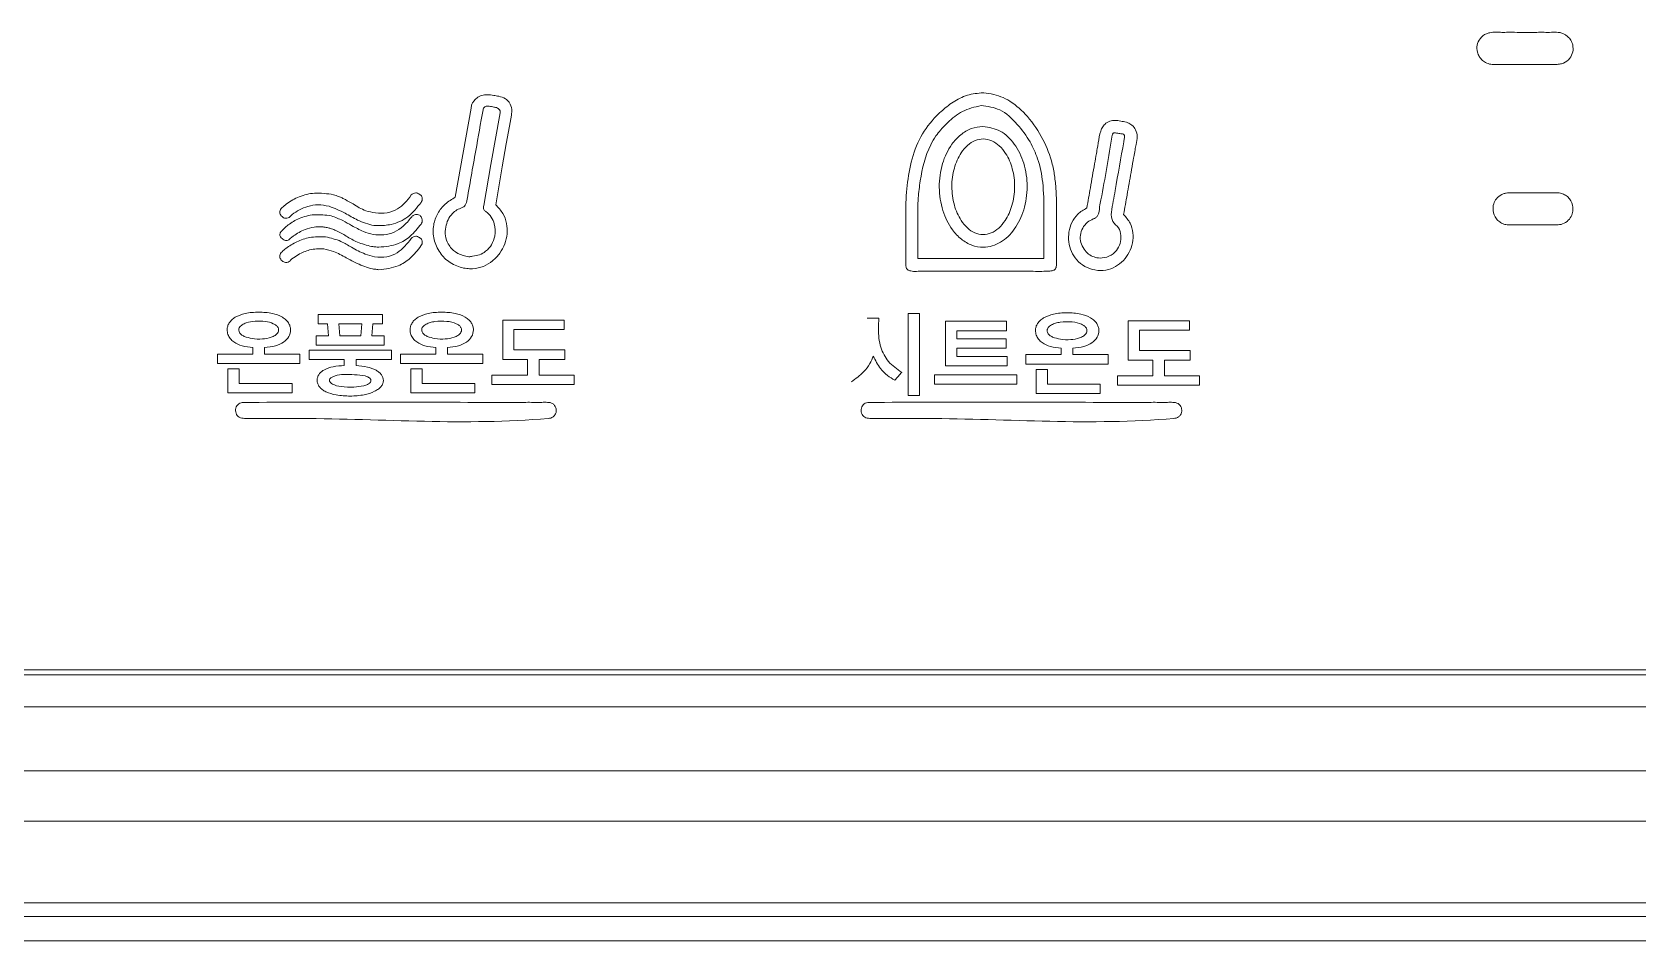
# Model space of a CAD drawing. Extents: x -1671 to 824, y 68 to 2359.
# Drawn here: x -766.7 to -716.7, y 946.9 to 975.2 of the extents above; entities that cross this region are included whole.
import ezdxf

# ---------------------------------------------------------------- set-up
doc = ezdxf.new("R2010")
doc.units = 0
doc.header["$LTSCALE"] = 20
doc.header["$MEASUREMENT"] = 0
doc.layers.get('0').update_dxf_attribs({"linetype": 'CONTINUOUS'})

msp = doc.modelspace()

# ---------------------------------------------------------------- linework, layer by layer
at = {"color": 7, "linetype": 'Continuous', "lineweight": 15}
for p, q in [((-753.556, 970.088), (-753.066, 972.859)), ((-735.207, 968.174), (-739.139, 968.174)), ((-757.834, 966.428), (-755.83, 966.428)), ((-757.834, 966.139), (-757.834, 966.428)), ((-755.83, 966.428), (-755.83, 966.139)), ((-752.076, 966.26), (-750.165, 966.26)), ((-752.076, 965.031), (-752.076, 966.26)), ((-750.165, 966.26), (-750.165, 965.963)), ((-740.717, 966.323), (-740.351, 966.323)), ((-739.439, 966.468), (-739.088, 966.468)), ((-739.439, 963.912), (-739.439, 966.468)), ((-739.088, 966.468), (-739.088, 963.912)), ((-738.272, 966.22), (-736.37, 966.22)), ((-738.272, 964.829), (-738.272, 966.22)), ((-736.37, 966.22), (-736.37, 965.925)), ((-732.578, 966.24), (-730.667, 966.24)), ((-732.578, 965.011), (-732.578, 966.24)), ((-730.667, 966.24), (-730.667, 965.942)), ((-757.892, 965.769), (-757.505, 965.769)), ((-757.892, 965.48), (-757.892, 965.769)), ((-757.54, 966.139), (-757.834, 966.139)), ((-757.505, 965.769), (-757.54, 966.139)), ((-757.19, 966.139), (-756.475, 966.139)), ((-757.158, 965.769), (-757.19, 966.139)), ((-756.507, 965.769), (-757.158, 965.769)), ((-756.475, 966.139), (-756.507, 965.769)), ((-756.126, 966.139), (-756.159, 965.769)), ((-756.159, 965.769), (-755.773, 965.769)), ((-755.83, 966.139), (-756.126, 966.139)), ((-755.773, 965.769), (-755.773, 965.48)), ((-751.727, 965.963), (-751.727, 965.326)), ((-750.165, 965.963), (-751.727, 965.963)), ((-737.921, 965.925), (-737.921, 965.669)), ((-736.37, 965.925), (-737.921, 965.925)), ((-737.921, 965.669), (-736.384, 965.669)), ((-736.384, 965.669), (-736.384, 965.38)), ((-732.23, 965.942), (-732.23, 965.306)), ((-730.667, 965.942), (-732.23, 965.942)), ((-760.967, 965.201), (-759.865, 965.201)), ((-760.967, 964.903), (-760.967, 965.201)), ((-759.865, 965.201), (-759.865, 965.402)), ((-759.505, 965.402), (-759.505, 965.201)), ((-759.505, 965.201), (-758.4, 965.201)), ((-758.4, 965.201), (-758.4, 964.903)), ((-758.116, 965.317), (-755.548, 965.317)), ((-758.116, 965.025), (-758.116, 965.317)), ((-755.773, 965.48), (-757.892, 965.48)), ((-755.548, 965.317), (-755.548, 965.025)), ((-755.265, 965.201), (-754.163, 965.201)), ((-755.265, 964.903), (-755.265, 965.201)), ((-754.163, 965.201), (-754.163, 965.402)), ((-753.803, 965.402), (-753.803, 965.201)), ((-753.803, 965.201), (-752.697, 965.201)), ((-752.697, 965.201), (-752.697, 964.903)), ((-751.727, 965.326), (-750.142, 965.326)), ((-750.142, 965.326), (-750.142, 965.031)), ((-737.921, 965.38), (-737.921, 965.124)), ((-736.384, 965.38), (-737.921, 965.38)), ((-735.768, 965.181), (-734.666, 965.181)), ((-735.768, 964.883), (-735.768, 965.181)), ((-734.666, 965.181), (-734.666, 965.382)), ((-734.305, 965.382), (-734.305, 965.181)), ((-734.305, 965.181), (-733.2, 965.181)), ((-733.2, 965.181), (-733.2, 964.883)), ((-732.23, 965.306), (-730.645, 965.306)), ((-730.645, 965.306), (-730.645, 965.011)), ((-758.4, 964.903), (-760.967, 964.903)), ((-760.644, 963.988), (-760.644, 964.738)), ((-760.644, 964.738), (-760.291, 964.738)), ((-760.291, 964.738), (-760.291, 964.284)), ((-757.017, 965.025), (-758.116, 965.025)), ((-757.017, 964.844), (-757.017, 965.025)), ((-756.648, 965.025), (-756.648, 964.844)), ((-755.548, 965.025), (-756.648, 965.025)), ((-752.697, 964.903), (-755.265, 964.903)), ((-754.941, 963.988), (-754.941, 964.738)), ((-754.941, 964.738), (-754.589, 964.738)), ((-754.589, 964.738), (-754.589, 964.284)), ((-751.306, 965.031), (-752.076, 965.031)), ((-751.306, 964.545), (-751.306, 965.031)), ((-750.946, 965.031), (-750.946, 964.545)), ((-750.142, 965.031), (-750.946, 965.031)), ((-736.353, 964.829), (-738.272, 964.829)), ((-737.921, 965.124), (-736.353, 965.124)), ((-736.353, 965.124), (-736.353, 964.829)), ((-733.2, 964.883), (-735.768, 964.883)), ((-735.444, 963.968), (-735.444, 964.718)), ((-735.444, 964.718), (-735.092, 964.718)), ((-735.092, 964.718), (-735.092, 964.264)), ((-731.809, 965.011), (-732.578, 965.011)), ((-731.809, 964.525), (-731.809, 965.011)), ((-730.645, 965.011), (-731.448, 965.011)), ((-731.448, 965.011), (-731.448, 964.525)), ((-760.291, 964.284), (-758.647, 964.284)), ((-758.647, 964.284), (-758.647, 963.988)), ((-754.589, 964.284), (-752.945, 964.284)), ((-752.945, 964.284), (-752.945, 963.988)), ((-752.414, 964.545), (-751.306, 964.545)), ((-752.414, 964.25), (-752.414, 964.545)), ((-749.85, 964.25), (-752.414, 964.25)), ((-750.946, 964.545), (-749.85, 964.545)), ((-749.85, 964.545), (-749.85, 964.25)), ((-738.619, 964.553), (-736.052, 964.553)), ((-738.619, 964.258), (-738.619, 964.553)), ((-736.052, 964.258), (-738.619, 964.258)), ((-736.052, 964.553), (-736.052, 964.258)), ((-735.092, 964.264), (-733.448, 964.264)), ((-733.448, 964.264), (-733.448, 963.968)), ((-732.916, 964.525), (-731.809, 964.525)), ((-732.916, 964.23), (-732.916, 964.525)), ((-730.352, 964.23), (-732.916, 964.23)), ((-731.448, 964.525), (-730.352, 964.525)), ((-730.352, 964.525), (-730.352, 964.23)), ((-758.647, 963.988), (-760.644, 963.988)), ((-752.945, 963.988), (-754.941, 963.988)), ((-739.088, 963.912), (-739.439, 963.912)), ((-733.448, 963.968), (-735.444, 963.968)), ((-680.693, 955.358), (-884.693, 955.358)), ((-680.601, 955.208), (-884.601, 955.208)), ((-884.601, 954.208), (-680.601, 954.208)), ((-680.601, 952.208), (-884.601, 952.208)), ((-686.219, 950.64), (-878.983, 950.64)), ((-879.045, 948.095), (-686.157, 948.095)), ((-686.157, 947.669), (-879.045, 947.669)), ((-883.688, 946.914), (-681.514, 946.914)), ((-883.688, 946.914), (-681.514, 946.914))]:
    msp.add_line(p, q, dxfattribs=at)
at = {"color": 7, "linetype": 'Continuous', "lineweight": 15, "flags": 128}
for points in [[(-752.158, 972.72), (-752.445, 971.102), (-752.67, 969.831)], [(-751.809, 972.648), (-751.869, 972.305), (-751.966, 971.749), (-752.091, 971.034), (-752.297, 969.853)]]:
    msp.add_lwpolyline(points, dxfattribs=at)
at = {"color": 7, "linetype": 'Continuous', "lineweight": 15}
for points, knots in [([(-719.209, 974.225), (-719.234, 974.225), (-719.286, 974.225), (-719.394, 974.225), (-719.592, 974.225), (-719.993, 974.225), (-720.413, 974.226), (-720.794, 974.224), (-721.016, 974.228), (-721.22, 974.214), (-721.4, 974.253), (-721.538, 974.343), (-721.64, 974.464), (-721.711, 974.626), (-721.716, 974.831), (-721.618, 975.044), (-721.46, 975.174), (-721.313, 975.215), (-721.166, 975.232), (-720.993, 975.223), (-720.738, 975.226), (-720.361, 975.224), (-719.97, 975.224), (-719.616, 975.226), (-719.393, 975.222), (-719.206, 975.234), (-719.062, 975.207), (-718.962, 975.161), (-718.864, 975.088), (-718.775, 974.98), (-718.707, 974.815), (-718.705, 974.611), (-718.807, 974.399), (-718.971, 974.269), (-719.118, 974.233), (-719.185, 974.227), (-719.209, 974.225)], [0, 0, 0, 0, 0.010542, 0.02166, 0.045782, 0.094031, 0.190527, 0.222693, 0.254859, 0.284058, 0.308805, 0.330614, 0.352476, 0.374367, 0.404399, 0.435561, 0.470451, 0.486205, 0.499364, 0.532603, 0.559233, 0.606787, 0.691704, 0.72387, 0.756035, 0.785817, 0.802634, 0.817213, 0.831784, 0.853646, 0.875542, 0.905671, 0.936827, 0.971752, 0.989623, 1, 1, 1, 1]), ([(-753.066, 972.859), (-753.06, 972.902), (-753.049, 972.977), (-752.981, 973.083), (-752.89, 973.188), (-752.735, 973.273), (-752.548, 973.288), (-752.37, 973.264), (-752.255, 973.241), (-752.203, 973.231)], [0, 0, 0, 0, 0.120734, 0.205196, 0.341896, 0.50585, 0.675656, 0.853303, 1, 1, 1, 1]), ([(-752.203, 973.231), (-752.13, 973.212), (-752.003, 973.18), (-751.915, 973.085), (-751.878, 973.045)], [0, 0, 0, 0, 0.581768, 1, 1, 1, 1]), ([(-737.164, 973.335), (-737.164, 973.335), (-737.058, 973.339), (-736.847, 973.314), (-736.543, 973.23), (-736.139, 973.022), (-735.67, 972.583), (-735.217, 971.913), (-734.962, 971.253), (-734.861, 970.705), (-734.831, 970.355), (-734.818, 970.071), (-734.813, 969.793), (-734.812, 969.518), (-734.814, 969.237), (-734.815, 969.06), (-734.815, 968.922), (-734.815, 968.823), (-734.815, 968.726), (-734.815, 968.5), (-734.816, 968.272), (-734.815, 968.047), (-734.816, 967.962), (-734.825, 967.908), (-734.837, 967.871), (-734.852, 967.844), (-734.877, 967.823), (-734.911, 967.807), (-734.986, 967.788), (-735.126, 967.782), (-735.348, 967.772), (-735.688, 967.782), (-736.285, 967.783), (-737.205, 967.782), (-738.15, 967.782), (-738.839, 967.783), (-739.165, 967.777), (-739.335, 967.774), (-739.444, 967.815), (-739.49, 967.867), (-739.514, 967.937), (-739.512, 968.019), (-739.512, 968.161), (-739.512, 968.333), (-739.512, 968.619), (-739.511, 968.961), (-739.517, 969.524), (-739.508, 970.231), (-739.387, 971.081), (-739.136, 971.888), (-738.716, 972.478), (-738.283, 972.881), (-737.953, 973.115), (-737.654, 973.25), (-737.414, 973.315), (-737.248, 973.328), (-737.164, 973.335)], [0, 0, 0, 0, 0.00004, 0.017694, 0.035298, 0.052722, 0.093306, 0.141332, 0.187241, 0.210662, 0.234531, 0.246118, 0.258256, 0.281064, 0.292256, 0.30542, 0.310646, 0.315346, 0.322073, 0.32683, 0.353322, 0.360197, 0.364555, 0.367585, 0.369295, 0.371086, 0.372666, 0.374652, 0.377258, 0.385641, 0.398078, 0.414433, 0.442663, 0.498091, 0.568637, 0.601107, 0.613455, 0.623379, 0.629399, 0.632151, 0.634782, 0.641456, 0.645891, 0.658543, 0.670334, 0.693696, 0.715876, 0.76478, 0.811881, 0.859504, 0.904851, 0.931223, 0.958523, 0.972176, 0.985975, 1, 1, 1, 1]), ([(-753.205, 969.925), (-753.109, 970.464), (-752.94, 971.426), (-752.768, 972.389), (-752.693, 972.812)], [0, 0, 0, 0, 0.5600253, 1, 1, 1, 1]), ([(-752.693, 972.812), (-752.69, 972.831), (-752.684, 972.868), (-752.641, 972.905), (-752.593, 972.925), (-752.559, 972.927), (-752.542, 972.928)], [0, 0, 0, 0, 0.25952, 0.523039, 0.751154, 1, 1, 1, 1]), ([(-752.542, 972.928), (-752.49, 972.92), (-752.401, 972.905), (-752.313, 972.889), (-752.275, 972.882)], [0, 0, 0, 0, 0.575446, 1, 1, 1, 1]), ([(-752.275, 972.882), (-752.255, 972.871), (-752.22, 972.852), (-752.192, 972.825), (-752.179, 972.812)], [0, 0, 0, 0, 0.5604564, 1, 1, 1, 1]), ([(-752.179, 972.812), (-752.174, 972.805), (-752.164, 972.788), (-752.159, 972.756), (-752.158, 972.733), (-752.158, 972.72)], [0, 0, 0, 0, 0.284222, 0.589649, 1, 1, 1, 1]), ([(-751.878, 973.045), (-751.839, 972.972), (-751.773, 972.845), (-751.799, 972.706), (-751.809, 972.648)], [0, 0, 0, 0, 0.579215, 1, 1, 1, 1]), ([(-739.139, 968.174), (-739.139, 968.47), (-739.139, 968.895), (-739.139, 969.378), (-739.139, 969.59), (-739.139, 969.692), (-739.139, 969.749), (-739.138, 969.805), (-739.134, 969.907), (-739.118, 970.175), (-739.044, 970.805), (-738.887, 971.478), (-738.595, 971.977), (-738.411, 972.205), (-738.151, 972.477), (-737.754, 972.805), (-737.364, 972.897), (-737.164, 972.944)], [0, 0, 0, 0, 0.156655, 0.225584, 0.255912, 0.269257, 0.279742, 0.28624, 0.298573, 0.333954, 0.428392, 0.635505, 0.692762, 0.733304, 0.79063, 0.892558, 1, 1, 1, 1]), ([(-737.164, 972.944), (-736.964, 972.916), (-736.523, 972.856), (-736.027, 972.373), (-735.639, 971.851), (-735.361, 971.234), (-735.214, 970.493), (-735.205, 969.69), (-735.207, 968.9), (-735.207, 968.416), (-735.207, 968.174)], [0, 0, 0, 0, 0.1044777, 0.2293199, 0.3485831, 0.4494498, 0.5829813, 0.7445216, 0.8722607, 1, 1, 1, 1]), ([(-737.108, 972.293), (-736.92, 972.262), (-736.532, 972.196), (-736.085, 971.74), (-735.794, 971.135), (-735.695, 970.418), (-735.797, 969.703), (-736.085, 969.091), (-736.524, 968.651), (-737.03, 968.494), (-737.465, 968.572), (-737.798, 968.771), (-738.129, 969.128), (-738.395, 969.682), (-738.503, 970.399), (-738.408, 971.12), (-738.147, 971.681), (-737.817, 972.04), (-737.482, 972.251), (-737.231, 972.28), (-737.108, 972.293)], [0, 0, 0, 0, 0.0546717, 0.1129337, 0.1779903, 0.2499939, 0.3220192, 0.3871796, 0.4453416, 0.4994813, 0.5352377, 0.5719626, 0.6114399, 0.6766761, 0.7489606, 0.8215616, 0.8870679, 0.926815, 0.9638922, 1, 1, 1, 1]), ([(-733.869, 969.752), (-733.832, 969.96), (-733.752, 970.417), (-733.652, 970.984), (-733.577, 971.408), (-733.539, 971.626), (-733.499, 971.859), (-733.472, 972.079), (-733.38, 972.287), (-733.27, 972.405), (-733.118, 972.474), (-732.941, 972.487), (-732.77, 972.448), (-732.597, 972.422), (-732.45, 972.328), (-732.326, 972.184), (-732.287, 971.962), (-732.328, 971.754), (-732.371, 971.542), (-732.399, 971.377), (-732.441, 971.142), (-732.509, 970.751), (-732.608, 970.191), (-732.686, 969.755), (-732.722, 969.55)], [0, 0, 0, 0, 0.098451, 0.215962, 0.267641, 0.298744, 0.319215, 0.377469, 0.400944, 0.423739, 0.451073, 0.476674, 0.504603, 0.532831, 0.556788, 0.58462, 0.618432, 0.657199, 0.683016, 0.718794, 0.735189, 0.794153, 0.903389, 1, 1, 1, 1]), ([(-737.108, 968.92), (-737.194, 968.932), (-737.373, 968.956), (-737.607, 969.127), (-737.841, 969.414), (-738.027, 969.855), (-738.103, 970.418), (-738.03, 970.982), (-737.841, 971.421), (-737.603, 971.707), (-737.363, 971.867), (-737.092, 971.922), (-736.822, 971.856), (-736.582, 971.691), (-736.347, 971.4), (-736.162, 970.96), (-736.095, 970.399), (-736.174, 969.841), (-736.364, 969.406), (-736.6, 969.123), (-736.838, 968.954), (-737.02, 968.931), (-737.108, 968.92)], [0, 0, 0, 0, 0.0331011, 0.0685295, 0.1080188, 0.1749587, 0.2496879, 0.3243881, 0.3911703, 0.4306473, 0.4662471, 0.4998386, 0.5341018, 0.5702336, 0.6099626, 0.6766902, 0.7510212, 0.8249394, 0.8912548, 0.9305904, 0.9662312, 1, 1, 1, 1]), ([(-733.956, 968.465), (-733.995, 968.533), (-734.071, 968.669), (-734.08, 968.907), (-734.009, 969.129), (-733.868, 969.312), (-733.71, 969.394), (-733.591, 969.439), (-733.489, 969.56), (-733.478, 969.771), (-733.31, 970.6), (-733.187, 971.349), (-733.075, 972.024)], [0, 0, 0, 0, 0.0607617, 0.1195893, 0.1786131, 0.2394545, 0.2935468, 0.3147866, 0.3372273, 0.4118706, 0.4701358, 1, 1, 1, 1]), ([(-732.977, 972.093), (-732.931, 972.083), (-732.849, 972.065), (-732.752, 972.065), (-732.708, 972.031), (-732.694, 972.005), (-732.689, 971.974), (-732.701, 971.91), (-732.795, 971.352), (-732.922, 970.693), (-733.038, 969.957), (-733.118, 969.644), (-733.099, 969.316), (-732.857, 969.152), (-732.799, 968.893), (-732.818, 968.644), (-732.942, 968.404), (-733.167, 968.229), (-733.428, 968.177), (-733.648, 968.218), (-733.827, 968.309), (-733.912, 968.412), (-733.956, 968.465)], [0, 0, 0, 0, 0.02781, 0.048451, 0.053504, 0.058929, 0.064994, 0.071507, 0.096254, 0.39325, 0.459244, 0.525231, 0.582939, 0.632662, 0.680748, 0.728388, 0.775402, 0.832361, 0.887017, 0.923547, 0.960766, 1, 1, 1, 1]), ([(-733.075, 972.024), (-733.073, 972.034), (-733.069, 972.051), (-733.055, 972.072), (-733.034, 972.086), (-733.008, 972.093), (-732.988, 972.093), (-732.977, 972.093)], [0, 0, 0, 0, 0.218404, 0.393897, 0.554597, 0.758808, 1, 1, 1, 1]), ([(-758.959, 969.762), (-758.913, 969.802), (-758.751, 969.941), (-758.418, 970.124), (-757.911, 970.251), (-757.551, 970.196), (-757.353, 970.166)], [0, 0, 0, 0, 0.106718, 0.37126, 0.654992, 1, 1, 1, 1]), ([(-757.353, 970.166), (-757.299, 970.148), (-757.208, 970.119), (-757.087, 970.064), (-756.937, 969.987), (-756.824, 969.923), (-756.745, 969.878)], [0, 0, 0, 0, 0.2540619, 0.4237434, 0.5931955, 1, 1, 1, 1]), ([(-754.93, 970.158), (-754.909, 970.175), (-754.869, 970.209), (-754.797, 970.226), (-754.729, 970.215), (-754.693, 970.192), (-754.674, 970.179)], [0, 0, 0, 0, 0.286908, 0.55098, 0.762546, 1, 1, 1, 1]), ([(-754.674, 970.179), (-754.658, 970.17), (-754.627, 970.151), (-754.597, 970.104), (-754.584, 970.048), (-754.59, 969.984), (-754.614, 969.945), (-754.626, 969.925)], [0, 0, 0, 0, 0.187608, 0.365477, 0.543736, 0.762711, 1, 1, 1, 1]), ([(-719.209, 969.225), (-719.23, 969.225), (-719.275, 969.225), (-719.367, 969.225), (-719.537, 969.225), (-719.879, 969.224), (-720.263, 969.227), (-720.603, 969.222), (-720.798, 969.224), (-720.941, 969.274), (-721.057, 969.356), (-721.169, 969.506), (-721.223, 969.709), (-721.182, 969.927), (-721.068, 970.092), (-720.926, 970.187), (-720.798, 970.218), (-720.673, 970.23), (-720.524, 970.224), (-720.307, 970.226), (-719.985, 970.225), (-719.626, 970.223), (-719.309, 970.229), (-719.114, 970.225), (-718.971, 970.172), (-718.857, 970.089), (-718.747, 969.938), (-718.695, 969.734), (-718.74, 969.517), (-718.856, 969.353), (-719, 969.26), (-719.127, 969.231), (-719.184, 969.227), (-719.209, 969.225)], [0, 0, 0, 0, 0.010333, 0.02159, 0.04555, 0.093469, 0.189301, 0.233707, 0.260798, 0.28424, 0.306878, 0.329425, 0.374805, 0.404932, 0.435632, 0.470694, 0.486199, 0.499433, 0.532485, 0.558933, 0.606162, 0.690491, 0.734649, 0.761973, 0.785381, 0.807986, 0.830548, 0.875919, 0.906042, 0.936791, 0.971868, 0.987591, 1, 1, 1, 1]), ([(-758.959, 969.482), (-758.974, 969.496), (-759.004, 969.524), (-759.026, 969.582), (-759.029, 969.645), (-759.01, 969.712), (-758.976, 969.745), (-758.959, 969.762)], [0, 0, 0, 0, 0.194107, 0.379503, 0.56267, 0.778488, 1, 1, 1, 1]), ([(-757.491, 969.806), (-757.607, 969.829), (-757.828, 969.873), (-758.145, 969.812), (-758.413, 969.701), (-758.588, 969.589), (-758.678, 969.512), (-758.698, 969.491), (-758.702, 969.484), (-758.703, 969.482), (-758.703, 969.482)], [0, 0, 0, 0, 0.268331, 0.510597, 0.724338, 0.931938, 0.982726, 0.995006, 0.998014, 1, 1, 1, 1]), ([(-756.094, 969.202), (-756.267, 969.25), (-756.585, 969.338), (-757.014, 969.619), (-757.323, 969.74), (-757.491, 969.806)], [0, 0, 0, 0, 0.350812, 0.644113, 1, 1, 1, 1]), ([(-756.745, 969.878), (-756.615, 969.797), (-756.399, 969.662), (-756.149, 969.617), (-756.048, 969.599)], [0, 0, 0, 0, 0.598053, 1, 1, 1, 1]), ([(-754.626, 969.925), (-754.751, 969.762), (-754.993, 969.447), (-755.437, 969.254), (-755.747, 969.207), (-755.884, 969.2), (-755.993, 969.203), (-756.049, 969.202), (-756.094, 969.202)], [0, 0, 0, 0, 0.353723, 0.684138, 0.808989, 0.902703, 0.921631, 1, 1, 1, 1]), ([(-756.048, 969.599), (-755.925, 969.591), (-755.685, 969.574), (-755.365, 969.706), (-755.114, 969.907), (-754.993, 970.071), (-754.93, 970.158)], [0, 0, 0, 0, 0.276781, 0.539791, 0.758302, 1, 1, 1, 1]), ([(-753.299, 967.876), (-753.444, 967.923), (-753.732, 968.016), (-754.055, 968.349), (-754.249, 968.764), (-754.262, 969.205), (-754.118, 969.588), (-753.885, 969.895), (-753.666, 970.023), (-753.556, 970.088)], [0, 0, 0, 0, 0.153047, 0.305756, 0.458712, 0.614068, 0.742387, 0.870775, 1, 1, 1, 1]), ([(-753.857, 969.156), (-753.837, 969.233), (-753.797, 969.387), (-753.666, 969.567), (-753.514, 969.698), (-753.402, 969.741), (-753.347, 969.762)], [0, 0, 0, 0, 0.285929, 0.570181, 0.788195, 1, 1, 1, 1]), ([(-753.347, 969.762), (-753.328, 969.77), (-753.29, 969.787), (-753.239, 969.844), (-753.218, 969.894), (-753.205, 969.925)], [0, 0, 0, 0, 0.276358, 0.553541, 1, 1, 1, 1]), ([(-752.297, 969.853), (-752.217, 969.766), (-752.061, 969.598), (-751.947, 969.274), (-751.93, 968.946), (-752.004, 968.627), (-752.157, 968.335), (-752.384, 968.092), (-752.677, 967.91), (-752.903, 967.871), (-753.019, 967.851)], [0, 0, 0, 0, 0.132139, 0.255709, 0.376809, 0.49811, 0.62017, 0.743123, 0.86836, 1, 1, 1, 1]), ([(-752.67, 969.831), (-752.674, 969.81), (-752.683, 969.769), (-752.67, 969.712), (-752.642, 969.667), (-752.614, 969.652), (-752.6, 969.645)], [0, 0, 0, 0, 0.285668, 0.57037, 0.785167, 1, 1, 1, 1]), ([(-732.722, 969.55), (-732.647, 969.463), (-732.502, 969.296), (-732.415, 968.976), (-732.43, 968.66), (-732.536, 968.363), (-732.719, 968.106), (-732.969, 967.91), (-733.279, 967.798), (-733.618, 967.801), (-733.937, 967.912), (-734.191, 968.121), (-734.359, 968.389), (-734.443, 968.691), (-734.441, 969.005), (-734.348, 969.307), (-734.16, 969.581), (-733.968, 969.693), (-733.869, 969.752)], [0, 0, 0, 0, 0.066689, 0.128484, 0.189089, 0.249859, 0.310795, 0.371804, 0.433938, 0.500442, 0.566848, 0.62867, 0.689255, 0.749813, 0.810391, 0.871064, 0.933119, 1, 1, 1, 1]), ([(-758.959, 969.04), (-758.959, 969.041), (-758.958, 969.043), (-758.956, 969.048), (-758.949, 969.058), (-758.93, 969.082), (-758.871, 969.141), (-758.71, 969.274), (-758.408, 969.45), (-757.94, 969.574), (-757.602, 969.529), (-757.422, 969.505)], [0, 0, 0, 0, 0.0018644, 0.0043913, 0.0097477, 0.0234528, 0.0600801, 0.1572124, 0.3954267, 0.6798846, 1, 1, 1, 1]), ([(-758.703, 969.482), (-758.725, 969.465), (-758.768, 969.433), (-758.843, 969.427), (-758.91, 969.443), (-758.943, 969.469), (-758.959, 969.482)], [0, 0, 0, 0, 0.283668, 0.56019, 0.778096, 1, 1, 1, 1]), ([(-756.957, 968.877), (-757.063, 968.939), (-757.21, 969.025), (-757.401, 969.1), (-757.526, 969.136), (-757.642, 969.157), (-757.789, 969.168), (-757.99, 969.157), (-758.284, 969.081), (-758.519, 968.943), (-758.66, 968.837), (-758.692, 968.811), (-758.7, 968.806), (-758.702, 968.806), (-758.703, 968.805)], [0, 0, 0, 0, 0.193154, 0.269559, 0.325192, 0.399063, 0.456452, 0.559068, 0.716063, 0.933874, 0.985457, 0.996296, 0.998478, 1, 1, 1, 1]), ([(-757.422, 969.505), (-757.301, 969.46), (-757.081, 969.379), (-756.881, 969.256), (-756.791, 969.202)], [0, 0, 0, 0, 0.550384, 1, 1, 1, 1]), ([(-756.791, 969.202), (-756.729, 969.17), (-756.607, 969.108), (-756.388, 968.999), (-756.22, 968.951), (-756.118, 968.922)], [0, 0, 0, 0, 0.2849708, 0.5642564, 1, 1, 1, 1]), ([(-756.118, 968.922), (-756.008, 968.914), (-755.785, 968.897), (-755.456, 968.983), (-755.16, 969.178), (-755.01, 969.36), (-754.93, 969.458)], [0, 0, 0, 0, 0.240729, 0.485897, 0.725933, 1, 1, 1, 1]), ([(-754.626, 969.251), (-754.731, 969.116), (-754.926, 968.866), (-755.38, 968.581), (-755.734, 968.548), (-755.943, 968.529)], [0, 0, 0, 0, 0.327142, 0.6041, 1, 1, 1, 1]), ([(-754.93, 969.458), (-754.91, 969.481), (-754.873, 969.523), (-754.801, 969.553), (-754.732, 969.553), (-754.694, 969.537), (-754.674, 969.528)], [0, 0, 0, 0, 0.308585, 0.574596, 0.778959, 1, 1, 1, 1]), ([(-754.674, 969.528), (-754.651, 969.507), (-754.607, 969.466), (-754.583, 969.385), (-754.59, 969.309), (-754.614, 969.27), (-754.626, 969.251)], [0, 0, 0, 0, 0.295914, 0.567909, 0.778809, 1, 1, 1, 1]), ([(-752.6, 969.645), (-752.542, 969.589), (-752.427, 969.479), (-752.306, 969.212), (-752.315, 969.005), (-752.321, 968.876)], [0, 0, 0, 0, 0.282049, 0.554792, 1, 1, 1, 1]), ([(-758.959, 968.805), (-758.974, 968.819), (-759.002, 968.843), (-759.026, 968.89), (-759.029, 968.936), (-759.016, 968.976), (-758.993, 969.011), (-758.971, 969.03), (-758.959, 969.04)], [0, 0, 0, 0, 0.211669, 0.390707, 0.554986, 0.687799, 0.83379, 1, 1, 1, 1]), ([(-758.959, 968.386), (-758.919, 968.421), (-758.778, 968.544), (-758.495, 968.71), (-758.078, 968.863), (-757.772, 968.856), (-757.607, 968.852)], [0, 0, 0, 0, 0.108229, 0.37988, 0.666221, 1, 1, 1, 1]), ([(-758.703, 968.805), (-758.717, 968.79), (-758.742, 968.761), (-758.794, 968.738), (-758.851, 968.735), (-758.912, 968.755), (-758.943, 968.788), (-758.959, 968.805)], [0, 0, 0, 0, 0.200223, 0.381329, 0.555636, 0.766665, 1, 1, 1, 1]), ([(-757.607, 968.852), (-757.441, 968.814), (-757.152, 968.748), (-756.899, 968.593), (-756.791, 968.527)], [0, 0, 0, 0, 0.572568, 1, 1, 1, 1]), ([(-756.165, 968.551), (-756.316, 968.59), (-756.596, 968.661), (-756.844, 968.809), (-756.957, 968.877)], [0, 0, 0, 0, 0.541494, 1, 1, 1, 1]), ([(-756.072, 968.225), (-755.945, 968.217), (-755.701, 968.199), (-755.266, 968.377), (-755.061, 968.638), (-754.929, 968.805)], [0, 0, 0, 0, 0.278329, 0.536946, 1, 1, 1, 1]), ([(-754.929, 968.805), (-754.909, 968.823), (-754.869, 968.858), (-754.797, 968.875), (-754.729, 968.865), (-754.693, 968.841), (-754.674, 968.829)], [0, 0, 0, 0, 0.28676, 0.550507, 0.76224, 1, 1, 1, 1]), ([(-754.674, 968.829), (-754.658, 968.819), (-754.627, 968.8), (-754.597, 968.753), (-754.584, 968.697), (-754.59, 968.632), (-754.614, 968.593), (-754.627, 968.573)], [0, 0, 0, 0, 0.186546, 0.363843, 0.542111, 0.761719, 1, 1, 1, 1]), ([(-753.23, 968.247), (-753.341, 968.282), (-753.563, 968.351), (-753.778, 968.602), (-753.886, 968.882), (-753.867, 969.064), (-753.857, 969.156)], [0, 0, 0, 0, 0.282054, 0.558735, 0.776463, 1, 1, 1, 1]), ([(-752.321, 968.876), (-752.349, 968.783), (-752.405, 968.601), (-752.588, 968.404), (-752.798, 968.281), (-752.945, 968.259), (-753.019, 968.247)], [0, 0, 0, 0, 0.286111, 0.561295, 0.777401, 1, 1, 1, 1]), ([(-758.959, 968.108), (-758.974, 968.123), (-759.004, 968.15), (-759.026, 968.208), (-759.029, 968.271), (-759.01, 968.337), (-758.976, 968.37), (-758.959, 968.386)], [0, 0, 0, 0, 0.194314, 0.379422, 0.562224, 0.7779, 1, 1, 1, 1]), ([(-757.655, 968.481), (-757.805, 968.479), (-758.084, 968.476), (-758.414, 968.326), (-758.603, 968.202), (-758.682, 968.135), (-758.699, 968.116), (-758.702, 968.111), (-758.703, 968.109), (-758.703, 968.108)], [0, 0, 0, 0, 0.388617, 0.724635, 0.932384, 0.982721, 0.994931, 0.997957, 1, 1, 1, 1]), ([(-756.957, 968.201), (-757.087, 968.273), (-757.309, 968.395), (-757.554, 968.456), (-757.655, 968.481)], [0, 0, 0, 0, 0.587211, 1, 1, 1, 1]), ([(-756.141, 967.851), (-756.301, 967.902), (-756.585, 967.993), (-756.844, 968.138), (-756.957, 968.201)], [0, 0, 0, 0, 0.566541, 1, 1, 1, 1]), ([(-756.791, 968.527), (-756.653, 968.449), (-756.424, 968.322), (-756.171, 968.253), (-756.072, 968.225)], [0, 0, 0, 0, 0.6055698, 1, 1, 1, 1]), ([(-755.943, 968.529), (-755.973, 968.531), (-756.023, 968.535), (-756.097, 968.547), (-756.141, 968.549), (-756.165, 968.551)], [0, 0, 0, 0, 0.40361, 0.684255, 1, 1, 1, 1]), ([(-754.627, 968.573), (-754.733, 968.437), (-754.929, 968.186), (-755.378, 967.891), (-755.73, 967.852), (-755.936, 967.829)], [0, 0, 0, 0, 0.329252, 0.60942, 1, 1, 1, 1]), ([(-753.019, 968.247), (-753.059, 968.238), (-753.129, 968.221), (-753.199, 968.239), (-753.23, 968.247)], [0, 0, 0, 0, 0.55735, 1, 1, 1, 1]), ([(-758.703, 968.108), (-758.725, 968.092), (-758.768, 968.06), (-758.843, 968.053), (-758.91, 968.069), (-758.942, 968.095), (-758.959, 968.108)], [0, 0, 0, 0, 0.284587, 0.561389, 0.778911, 1, 1, 1, 1]), ([(-755.936, 967.829), (-755.981, 967.835), (-756.049, 967.845), (-756.118, 967.849), (-756.141, 967.851)], [0, 0, 0, 0, 0.668546, 1, 1, 1, 1]), ([(-753.019, 967.851), (-753.08, 967.855), (-753.173, 967.862), (-753.267, 967.873), (-753.299, 967.876)], [0, 0, 0, 0, 0.647579, 1, 1, 1, 1]), ([(-759.865, 965.402), (-759.98, 965.414), (-760.188, 965.436), (-760.431, 965.544), (-760.578, 965.676), (-760.653, 965.809), (-760.676, 965.945), (-760.658, 966.069), (-760.608, 966.176), (-760.526, 966.27), (-760.366, 966.386), (-760.079, 966.485), (-759.684, 966.516), (-759.288, 966.485), (-759, 966.389), (-758.839, 966.275), (-758.756, 966.18), (-758.705, 966.072), (-758.685, 965.921), (-758.733, 965.728), (-758.913, 965.549), (-759.181, 965.435), (-759.389, 965.414), (-759.505, 965.402)], [0, 0, 0, 0, 0.074266, 0.134359, 0.168513, 0.200043, 0.231579, 0.255661, 0.280132, 0.306459, 0.335848, 0.40701, 0.49885, 0.590799, 0.662053, 0.691474, 0.717903, 0.74267, 0.767383, 0.815182, 0.865199, 0.925428, 1, 1, 1, 1]), ([(-760.139, 965.75), (-760.17, 965.768), (-760.226, 965.799), (-760.287, 965.866), (-760.312, 965.944), (-760.292, 966.041), (-760.198, 966.119), (-760.032, 966.196), (-759.783, 966.232), (-759.497, 966.227), (-759.27, 966.174), (-759.141, 966.098), (-759.078, 966.03), (-759.057, 965.951), (-759.083, 965.856), (-759.173, 965.776), (-759.339, 965.698), (-759.586, 965.663), (-759.874, 965.66), (-760.058, 965.723), (-760.139, 965.75)], [0, 0, 0, 0, 0.036238, 0.065378, 0.090866, 0.116072, 0.161731, 0.208694, 0.303338, 0.413871, 0.500097, 0.537136, 0.566122, 0.591506, 0.616979, 0.662361, 0.708963, 0.803513, 0.913339, 1, 1, 1, 1]), ([(-754.163, 965.402), (-754.278, 965.414), (-754.485, 965.436), (-754.729, 965.544), (-754.875, 965.676), (-754.95, 965.809), (-754.973, 965.945), (-754.956, 966.069), (-754.905, 966.176), (-754.823, 966.27), (-754.663, 966.386), (-754.376, 966.485), (-753.981, 966.516), (-753.586, 966.485), (-753.298, 966.389), (-753.137, 966.275), (-753.054, 966.18), (-753.003, 966.072), (-752.983, 965.921), (-753.031, 965.728), (-753.211, 965.549), (-753.479, 965.435), (-753.687, 965.414), (-753.803, 965.402)], [0, 0, 0, 0, 0.074252, 0.134314, 0.168451, 0.19998, 0.23154, 0.255641, 0.280117, 0.306435, 0.335807, 0.406938, 0.498774, 0.590733, 0.661986, 0.691404, 0.717831, 0.742598, 0.767309, 0.815109, 0.865129, 0.925376, 1, 1, 1, 1]), ([(-754.436, 965.75), (-754.468, 965.768), (-754.524, 965.799), (-754.58, 965.861), (-754.602, 965.919), (-754.605, 965.963), (-754.596, 966.006), (-754.572, 966.049), (-754.527, 966.093), (-754.451, 966.141), (-754.339, 966.188), (-754.121, 966.23), (-753.843, 966.233), (-753.581, 966.182), (-753.438, 966.098), (-753.375, 966.03), (-753.355, 965.951), (-753.381, 965.856), (-753.471, 965.776), (-753.637, 965.698), (-753.883, 965.663), (-754.172, 965.66), (-754.355, 965.723), (-754.436, 965.75)], [0, 0, 0, 0, 0.0362299, 0.0655185, 0.0830578, 0.098516, 0.1096435, 0.1273963, 0.1481066, 0.1729688, 0.2181354, 0.2712591, 0.3983941, 0.5004695, 0.5374892, 0.5664337, 0.5918104, 0.6172773, 0.6626271, 0.7091752, 0.8036709, 0.9134099, 1, 1, 1, 1]), ([(-740.351, 966.323), (-740.358, 966.209), (-740.378, 965.904), (-740.328, 965.428), (-740.075, 964.931), (-739.787, 964.731), (-739.638, 964.628)], [0, 0, 0, 0, 0.174437, 0.469684, 0.725727, 1, 1, 1, 1]), ([(-734.666, 965.382), (-734.78, 965.394), (-734.988, 965.416), (-735.232, 965.524), (-735.378, 965.656), (-735.453, 965.789), (-735.476, 965.925), (-735.458, 966.049), (-735.408, 966.156), (-735.326, 966.25), (-735.166, 966.366), (-734.879, 966.464), (-734.484, 966.496), (-734.089, 966.465), (-733.801, 966.369), (-733.639, 966.255), (-733.557, 966.16), (-733.506, 966.052), (-733.486, 965.901), (-733.534, 965.708), (-733.714, 965.529), (-733.982, 965.415), (-734.19, 965.394), (-734.305, 965.382)], [0, 0, 0, 0, 0.0742876, 0.1343697, 0.1685129, 0.2000441, 0.2316044, 0.2557053, 0.2801795, 0.3064971, 0.3358713, 0.4070196, 0.4989092, 0.5908841, 0.662077, 0.6914607, 0.7178642, 0.7426262, 0.767354, 0.815175, 0.865174, 0.9253909, 1, 1, 1, 1]), ([(-734.939, 965.73), (-734.97, 965.747), (-735.027, 965.779), (-735.083, 965.841), (-735.105, 965.899), (-735.108, 965.943), (-735.099, 965.986), (-735.074, 966.029), (-735.029, 966.072), (-734.954, 966.121), (-734.842, 966.168), (-734.624, 966.21), (-734.346, 966.213), (-734.084, 966.162), (-733.941, 966.077), (-733.878, 966.01), (-733.858, 965.931), (-733.883, 965.836), (-733.974, 965.755), (-734.14, 965.678), (-734.386, 965.642), (-734.675, 965.64), (-734.858, 965.703), (-734.939, 965.73)], [0, 0, 0, 0, 0.03623, 0.065519, 0.083058, 0.098516, 0.109646, 0.127415, 0.148149, 0.173014, 0.218144, 0.271266, 0.398467, 0.500471, 0.537531, 0.566447, 0.59181, 0.617263, 0.662584, 0.709231, 0.803731, 0.913409, 1, 1, 1, 1]), ([(-756.648, 964.844), (-756.53, 964.834), (-756.317, 964.814), (-756.074, 964.728), (-755.931, 964.634), (-755.856, 964.557), (-755.809, 964.469), (-755.792, 964.374), (-755.812, 964.277), (-755.868, 964.185), (-755.957, 964.103), (-756.129, 964), (-756.426, 963.912), (-756.832, 963.881), (-757.237, 963.909), (-757.535, 963.989), (-757.707, 964.089), (-757.796, 964.174), (-757.852, 964.273), (-757.868, 964.38), (-757.853, 964.484), (-757.806, 964.578), (-757.73, 964.655), (-757.587, 964.745), (-757.344, 964.818), (-757.134, 964.835), (-757.017, 964.844)], [0, 0, 0, 0, 0.077307, 0.139658, 0.165574, 0.188494, 0.209341, 0.229593, 0.250302, 0.272765, 0.298558, 0.328602, 0.403062, 0.498306, 0.593365, 0.667111, 0.696858, 0.72279, 0.746328, 0.769533, 0.792219, 0.814013, 0.836912, 0.862357, 0.923586, 1, 1, 1, 1]), ([(-740.527, 965.138), (-740.557, 965.057), (-740.626, 964.875), (-740.856, 964.593), (-741.075, 964.434), (-741.207, 964.338)], [0, 0, 0, 0, 0.242462, 0.543035, 1, 1, 1, 1]), ([(-739.855, 964.389), (-739.933, 964.433), (-740.1, 964.527), (-740.346, 964.774), (-740.459, 965.002), (-740.527, 965.138)], [0, 0, 0, 0, 0.259787, 0.558932, 1, 1, 1, 1]), ([(-756.363, 964.516), (-756.338, 964.507), (-756.292, 964.492), (-756.236, 964.461), (-756.2, 964.427), (-756.185, 964.394), (-756.184, 964.359), (-756.199, 964.319), (-756.238, 964.281), (-756.308, 964.241), (-756.468, 964.191), (-756.748, 964.164), (-757.077, 964.172), (-757.328, 964.224), (-757.44, 964.297), (-757.471, 964.335), (-757.481, 964.371), (-757.48, 964.399), (-757.468, 964.429), (-757.441, 964.459), (-757.383, 964.494), (-757.25, 964.54), (-756.901, 964.59), (-756.589, 964.547), (-756.363, 964.516)], [0, 0, 0, 0, 0.027926, 0.049931, 0.067025, 0.077862, 0.087315, 0.103334, 0.120838, 0.142755, 0.18801, 0.294813, 0.434645, 0.533383, 0.555388, 0.573052, 0.583756, 0.593303, 0.602311, 0.616743, 0.63475, 0.672278, 0.763576, 1, 1, 1, 1]), ([(-739.638, 964.628), (-739.673, 964.59), (-739.746, 964.51), (-739.818, 964.43), (-739.855, 964.389)], [0, 0, 0, 0, 0.486104, 1, 1, 1, 1]), ([(-760.158, 963.695), (-760.185, 963.692), (-760.239, 963.687), (-760.311, 963.648), (-760.367, 963.59), (-760.402, 963.516), (-760.412, 963.435), (-760.397, 963.355), (-760.356, 963.285), (-760.274, 963.209), (-760.129, 963.19), (-759.931, 963.197), (-759.626, 963.193), (-759.097, 963.195), (-756.083, 963.203), (-753.214, 962.965), (-750.58, 963.202), (-750.507, 963.24), (-750.448, 963.301), (-750.414, 963.375), (-750.405, 963.454), (-750.419, 963.532), (-750.46, 963.604), (-750.543, 963.68), (-750.689, 963.7), (-750.886, 963.693), (-751.191, 963.696), (-751.72, 963.694), (-754.734, 963.697), (-757.587, 963.696), (-760.158, 963.695)], [0, 0, 0, 0, 0.003881, 0.007806, 0.011651, 0.015582, 0.019448, 0.023344, 0.027262, 0.03111, 0.03923, 0.047467, 0.06041, 0.083522, 0.124794, 0.499997, 0.503697, 0.50769, 0.511782, 0.515751, 0.519414, 0.523154, 0.527169, 0.531259, 0.539233, 0.547469, 0.560412, 0.583525, 0.624797, 1, 1, 1, 1]), ([(-740.658, 963.695), (-740.685, 963.692), (-740.739, 963.687), (-740.811, 963.648), (-740.867, 963.59), (-740.902, 963.516), (-740.912, 963.435), (-740.897, 963.355), (-740.856, 963.285), (-740.774, 963.209), (-740.629, 963.19), (-740.431, 963.197), (-740.126, 963.193), (-739.597, 963.195), (-736.583, 963.203), (-733.714, 962.965), (-731.08, 963.202), (-731.007, 963.24), (-730.948, 963.301), (-730.914, 963.375), (-730.905, 963.454), (-730.919, 963.532), (-730.96, 963.604), (-731.043, 963.68), (-731.189, 963.7), (-731.386, 963.693), (-731.691, 963.696), (-732.22, 963.694), (-735.234, 963.697), (-738.087, 963.696), (-740.658, 963.695)], [0, 0, 0, 0, 0.003881, 0.007806, 0.011651, 0.015582, 0.019448, 0.023344, 0.027262, 0.03111, 0.03923, 0.047467, 0.06041, 0.083522, 0.124794, 0.499997, 0.503697, 0.50769, 0.511783, 0.515751, 0.519414, 0.523154, 0.527169, 0.531259, 0.539233, 0.547469, 0.560412, 0.583525, 0.624797, 1, 1, 1, 1])]:
    msp.add_open_spline(points, degree=3, knots=knots, dxfattribs=at)

doc.saveas('drawing.dxf')
